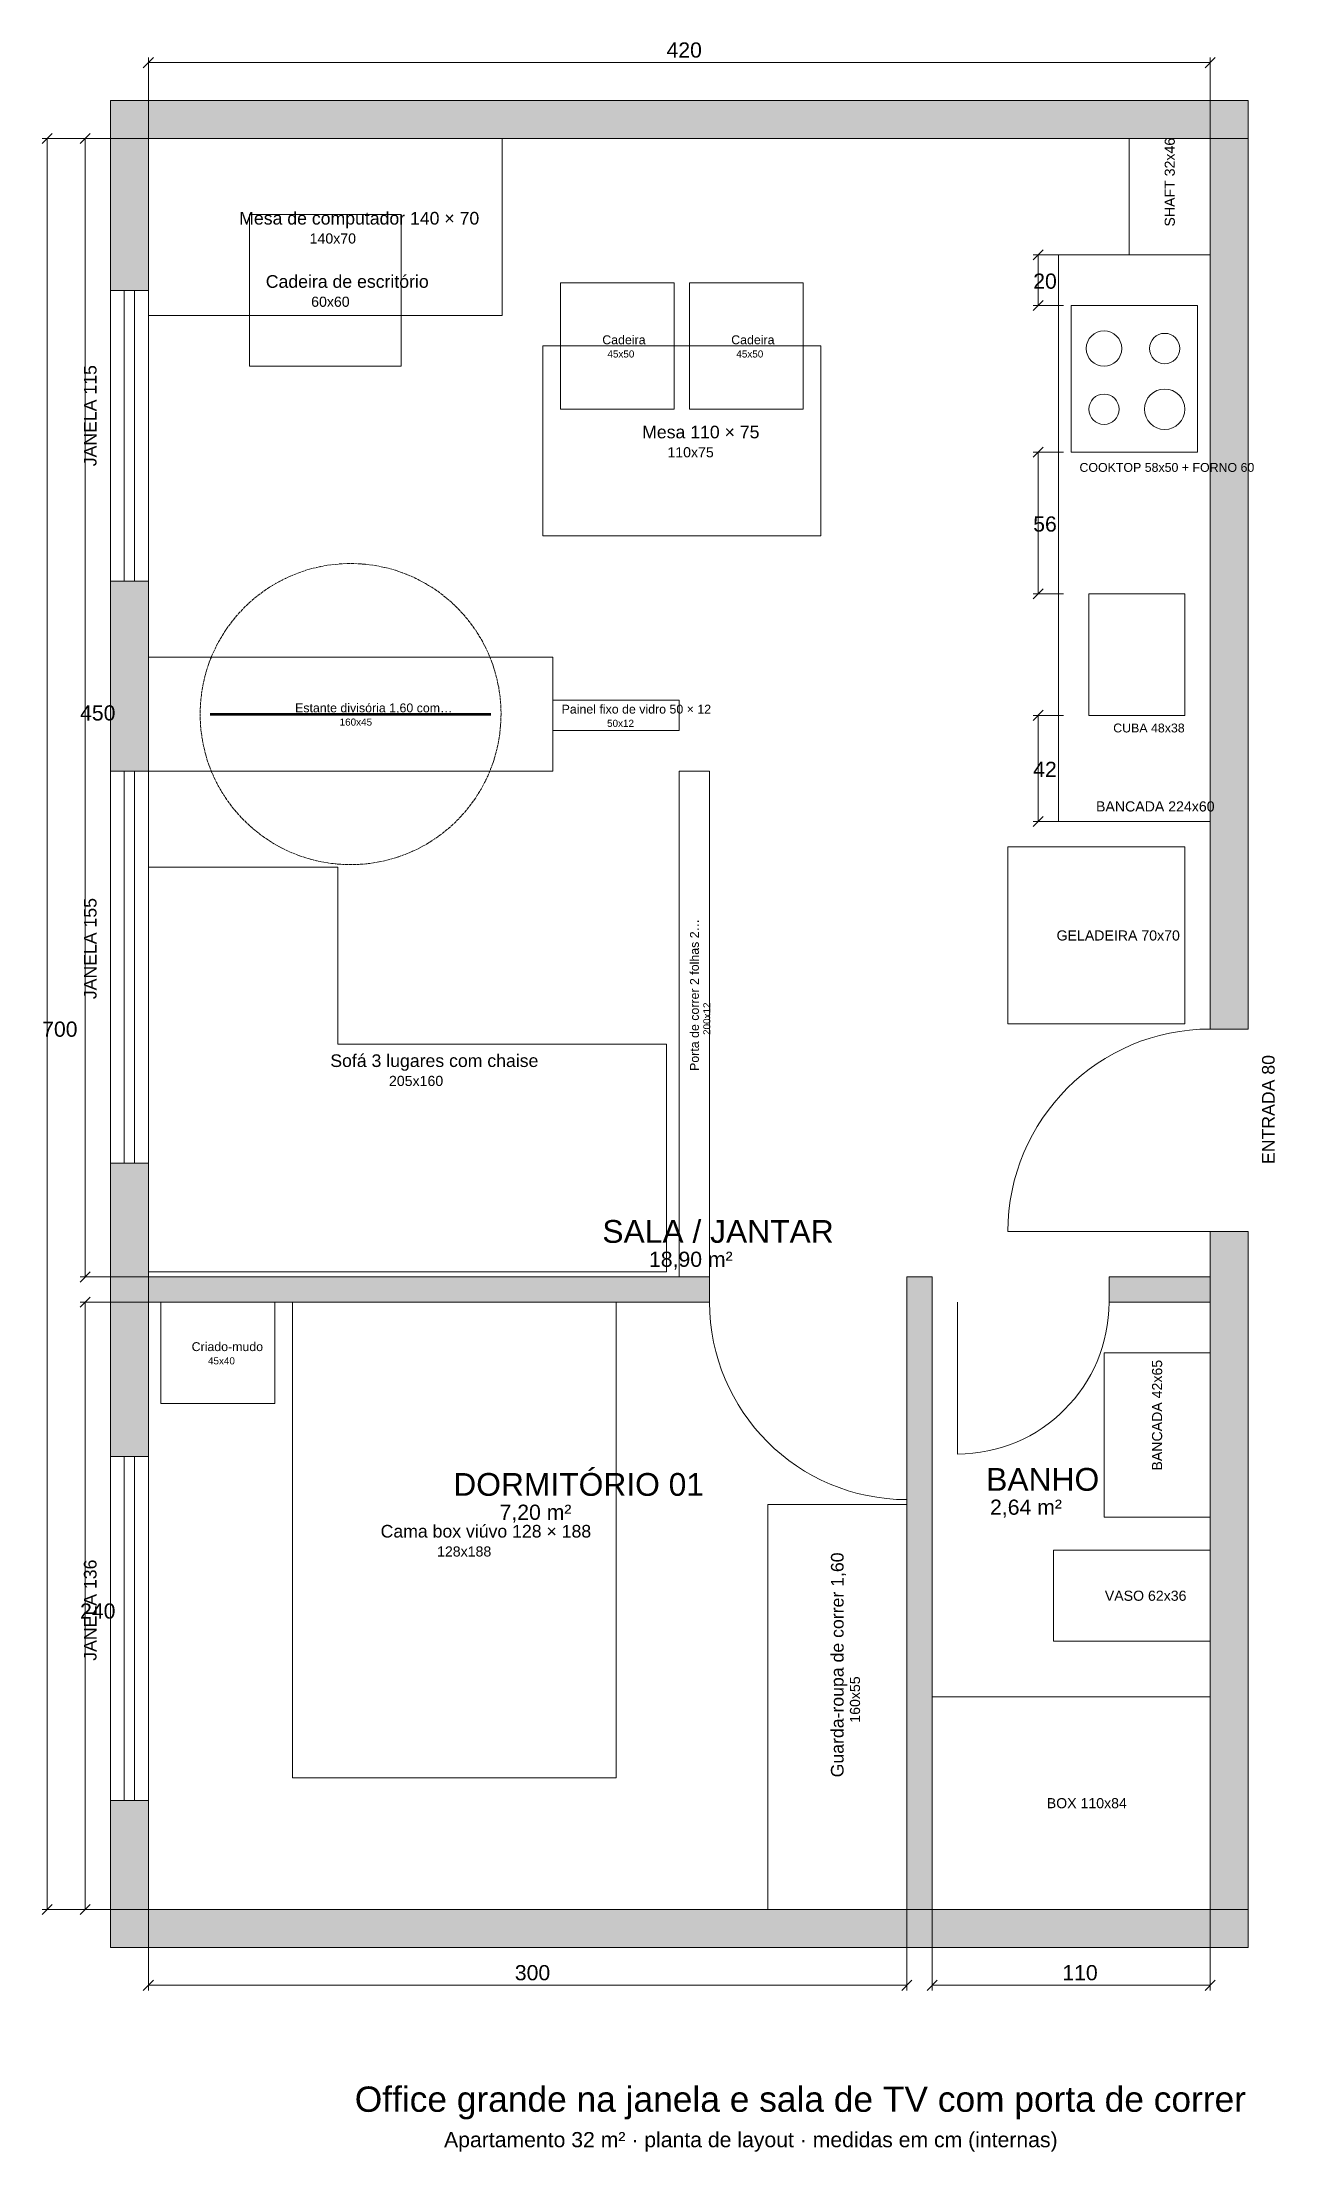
# Model space of a CAD drawing. Header units: centimetres. Extents: x -42 to 446, y -96 to 738.
import ezdxf

# ---------------------------------------------------------------- set-up
doc = ezdxf.new("R2010")
doc.units = ezdxf.units.CM
doc.linetypes.add('DASHED', pattern=[1.524, 1.27, -0.254])
for name, color, linetype, lineweight, plot in [('AMBIENTES', 3, 'Continuous', 0, False), ('ARQ-FIXOS', 9, 'Continuous', 0, False), ('ARQ-JANELA', 5, 'Continuous', 0, False), ('ARQ-PAREDE', 8, 'Continuous', 0, False), ('ARQ-PAREDE-HACHURA', 253, 'Continuous', 0, False), ('ARQ-PORTA', 30, 'Continuous', 0, False), ('BANHO', 4, 'Continuous', 0, False), ('CARIMBO', 7, 'Continuous', 0, False), ('COTAS', 2, 'Continuous', 0, False), ('COZINHA', 1, 'Continuous', 0, False), ('MOB-TEXTO', 7, 'Continuous', 0, False), ('MOBILIARIO', 7, 'Continuous', 0, False), ('TV-GIRO', 6, 'DASHED', 0, False)]:
    doc.layers.add(name, color=color, linetype=linetype, lineweight=lineweight, plot=plot)
doc.styles.add('PLANTA', font='arial.ttf')

msp = doc.modelspace()

# ---------------------------------------------------------------- hatches: boundary and pattern name
at = {"layer": 'ARQ-PAREDE-HACHURA'}
for points in [[(-15, 715), (435, 715), (435, 700), (-15, 700)], [(-15, 700), (0, 700), (0, 640), (-15, 640)], [(420, 700), (435, 700), (435, 348), (420, 348)], [(-15, 525), (0, 525), (0, 450), (-15, 450)], [(-15, 295), (0, 295), (0, 179), (-15, 179)], [(420, 268), (435, 268), (435, 0), (420, 0)], [(0, 250), (222, 250), (222, 240), (0, 240)], [(300, 250), (310, 250), (310, 0), (300, 0)], [(380, 250), (420, 250), (420, 240), (380, 240)], [(-15, 43), (0, 43), (0, 0), (-15, 0)], [(-15, 0), (435, 0), (435, -15), (-15, -15)]]:
    msp.add_hatch(color=253, dxfattribs=at).paths.add_polyline_path(points)

# ---------------------------------------------------------------- linework, layer by layer
at = {"layer": 'ARQ-FIXOS'}
msp.add_lwpolyline([(388, 700), (420, 700), (420, 654), (388, 654)], close=True, dxfattribs=at)
at = {"layer": 'ARQ-JANELA'}
for p, q in [((-9.5, 640), (-9.5, 525)), ((-5.5, 640), (-5.5, 525)), ((-9.5, 450), (-9.5, 295)), ((-5.5, 450), (-5.5, 295)), ((-9.5, 179), (-9.5, 43)), ((-5.5, 179), (-5.5, 43))]:
    msp.add_line(p, q, dxfattribs=at)
for points in [[(-15, 640), (0, 640), (0, 525), (-15, 525)], [(-15, 450), (0, 450), (0, 295), (-15, 295)], [(-15, 179), (0, 179), (0, 43), (-15, 43)]]:
    msp.add_lwpolyline(points, close=True, dxfattribs=at)
at = {"layer": 'ARQ-PAREDE'}
for points in [[(-15, 715), (435, 715), (435, 700), (-15, 700)], [(-15, 700), (0, 700), (0, 640), (-15, 640)], [(420, 700), (435, 700), (435, 348), (420, 348)], [(-15, 525), (0, 525), (0, 450), (-15, 450)], [(-15, 295), (0, 295), (0, 179), (-15, 179)], [(420, 268), (435, 268), (435, 0), (420, 0)], [(0, 250), (222, 250), (222, 240), (0, 240)], [(300, 250), (310, 250), (310, 0), (300, 0)], [(380, 250), (420, 250), (420, 240), (380, 240)], [(-15, 43), (0, 43), (0, 0), (-15, 0)], [(-15, 0), (435, 0), (435, -15), (-15, -15)]]:
    msp.add_lwpolyline(points, close=True, dxfattribs=at)
at = {"layer": 'ARQ-PORTA'}
for p, q in [((420, 268), (340, 268)), ((300, 240), (300, 162)), ((320, 240), (320, 180))]:
    msp.add_line(p, q, dxfattribs=at)
for centre, radius, start, end in [((420, 268), 80, 90, 180), ((300, 240), 78, 180, -90), ((320, 240), 60, -90, 0)]:
    msp.add_arc(centre, radius, start, end, dxfattribs=at)
at = {"layer": 'BANHO'}
for points in [[(378, 220), (420, 220), (420, 155), (378, 155)], [(358, 142), (420, 142), (420, 106), (358, 106)], [(310, 84), (420, 84), (420, 0), (310, 0)]]:
    msp.add_lwpolyline(points, close=True, dxfattribs=at)
at = {"layer": 'COTAS'}
for p, q in [((-2, 728), (2, 732)), ((0, 698), (0, 732)), ((0, 730), (420, 730)), ((418, 728), (422, 732)), ((420, 698), (420, 732)), ((-42, 698), (-38, 702)), ((-27, 698), (-23, 702)), ((2, 700), (-42, 700)), ((-40, 0), (-40, 700)), ((2, 700), (-27, 700)), ((-25, 250), (-25, 700)), ((350, 652), (354, 656)), ((362, 654), (350, 654)), ((352, 634), (352, 654)), ((350, 632), (354, 636)), ((362, 634), (350, 634)), ((350, 574), (354, 578)), ((362, 576), (350, 576)), ((352, 520), (352, 576)), ((350, 518), (354, 522)), ((362, 520), (350, 520)), ((350, 470), (354, 474)), ((362, 472), (350, 472)), ((352, 430), (352, 472)), ((350, 428), (354, 432)), ((362, 430), (350, 430)), ((-27, 248), (-23, 252)), ((2, 250), (-27, 250)), ((-27, 238), (-23, 242)), ((2, 240), (-27, 240)), ((-25, 0), (-25, 240)), ((-42, -2), (-38, 2)), ((2, 0), (-42, 0)), ((-27, -2), (-23, 2)), ((2, 0), (-27, 0)), ((0, 2), (0, -32)), ((300, 2), (300, -32)), ((310, 2), (310, -32)), ((420, 2), (420, -32)), ((-2, -32), (2, -28)), ((0, -30), (300, -30)), ((298, -32), (302, -28)), ((308, -32), (312, -28)), ((310, -30), (420, -30)), ((418, -32), (422, -28))]:
    msp.add_line(p, q, dxfattribs=at)
at = {"layer": 'COZINHA'}
for points in [[(360, 654), (420, 654), (420, 430), (360, 430)], [(365, 634), (415, 634), (415, 576), (365, 576)], [(372, 520), (410, 520), (410, 472), (372, 472)], [(340, 420), (410, 420), (410, 350), (340, 350)]]:
    msp.add_lwpolyline(points, close=True, dxfattribs=at)
for centre, radius in [((378, 617), 7), ((402, 617), 6), ((402, 593), 8), ((378, 593), 6)]:
    msp.add_circle(centre, radius, dxfattribs=at)
at = {"layer": 'MOBILIARIO', "lineweight": 50}
msp.add_line((24.5, 472.5), (135.5, 472.5), dxfattribs=at)
at = {"layer": 'MOBILIARIO'}
for points in [[(0, 700), (140, 700), (140, 630), (0, 630)], [(100, 610), (40, 610), (40, 670), (100, 670)], [(163, 643), (208, 643), (208, 593), (163, 593)], [(214, 643), (259, 643), (259, 593), (214, 593)], [(156, 618), (266, 618), (266, 543), (156, 543)], [(0, 495), (160, 495), (160, 450), (0, 450)], [(160, 478), (210, 478), (210, 466), (160, 466)], [(222, 450), (222, 250), (210, 250), (210, 450)], [(205, 252), (0, 252), (0, 412), (75, 412), (75, 342), (205, 342)], [(5, 240), (50, 240), (50, 200), (5, 200)], [(57, 240), (185, 240), (185, 52), (57, 52)], [(300, 160), (300, 0), (245, 0), (245, 160)]]:
    msp.add_lwpolyline(points, close=True, dxfattribs=at)
at = {"layer": 'TV-GIRO'}
msp.add_circle((80, 472.5), 59.5, dxfattribs=at)

# ---------------------------------------------------------------- texts
at = {"layer": 'AMBIENTES', "style": 'PLANTA'}
for s, height, p in [('SALA / JANTAR', 9, (179.58, 263.5)), ('18,90 m²', 6, (198.03, 254)), ('DORMITÓRIO 01', 9, (120.61, 163.5)), ('BANHO', 9, (331.4, 165.5)), ('7,20 m²', 6, (138.93, 154)), ('2,64 m²', 6, (332.93, 156))]:
    msp.add_text(s, height=height, dxfattribs=at).set_placement(p)
at = {"layer": 'CARIMBO', "style": 'PLANTA'}
for s, height, p in [('Office grande na janela e sala de TV com porta de correr', 10, (81.65, -80)), ('Apartamento 32 m² · planta de layout · medidas em cm (internas)', 6, (116.97, -94))]:
    msp.add_text(s, height=height, dxfattribs=at).set_placement(p)
at = {"layer": 'COTAS', "style": 'PLANTA'}
for s, p in [('420', (204.96, 732)), ('20', (350, 640.64)), ('56', (350, 544.64)), ('450', (-27, 469.96)), ('42', (350, 447.64)), ('700', (-42, 344.96)), ('240', (-27, 114.96)), ('300', (144.96, -28)), ('110', (361.52, -28))]:
    msp.add_text(s, height=6, dxfattribs=at).set_placement(p)
for s, p in [('JANELA 115', (-20.5, 570.45)), ('JANELA 155', (-20.5, 359.8)), ('ENTRADA 80', (445.5, 294.65)), ('JANELA 136', (-20.5, 98.3))]:
    msp.add_text(s, height=5, rotation=90, dxfattribs=at).set_placement(p)
at = {"layer": 'MOB-TEXTO', "style": 'PLANTA'}
for s, height, p in [('SHAFT 32x46', 4, (406, 665.2)), ('Porta de correr 2 folhas 2…', 3.5, (217.75, 331.45)), ('200x12', 2.8, (222.3, 345.66)), ('BANCADA 42x65', 4, (401, 173.46)), ('Guarda-roupa de correr 1,60', 5, (275, 52.2)), ('160x55', 4, (281.5, 73.8))]:
    msp.add_text(s, height=height, rotation=90, dxfattribs=at).set_placement(p)
for s, height, p in [('Mesa de computador 140 × 70', 5, (35.95, 666)), ('140x70', 4, (63.8, 658.5)), ('Cadeira de escritório', 5, (46.45, 641)), ('60x60', 4, (64.4, 633.5)), ('Cadeira', 3.5, (179.55, 618.7)), ('Cadeira', 3.5, (230.55, 618.7)), ('45x50', 2.8, (181.58, 613.45)), ('45x50', 2.8, (232.58, 613.45)), ('Mesa 110 × 75', 5, (195.32, 581.5)), ('110x75', 4, (205.32, 574)), ('COOKTOP 58x50 + FORNO 60', 3.5, (368.3, 568.25)), ('Estante divisória 1,60 com…', 3.5, (58.04, 473.2)), ('Painel fixo de vidro 50 × 12', 3.5, (163.47, 472.7)), ('160x45', 2.8, (75.66, 467.95)), ('50x12', 2.8, (181.44, 467.45)), ('CUBA 48x38', 3.5, (381.65, 465.25)), ('BANCADA 224x60', 4, (374.84, 434)), ('GELADEIRA 70x70', 4, (359.24, 383)), ('Sofá 3 lugares com chaise', 5, (71.97, 333)), ('205x160', 4, (95.18, 325.5)), ('Criado-mudo', 3.5, (17.12, 220.7)), ('45x40', 2.8, (23.58, 215.45)), ('Cama box viúvo 128 × 188', 5, (91.87, 147)), ('128x188', 4, (114.2, 139.5)), ('VASO 62x36', 4, (378.32, 122)), ('BOX 110x84', 4, (355.36, 40))]:
    msp.add_text(s, height=height, dxfattribs=at).set_placement(p)

doc.saveas('drawing.dxf')
